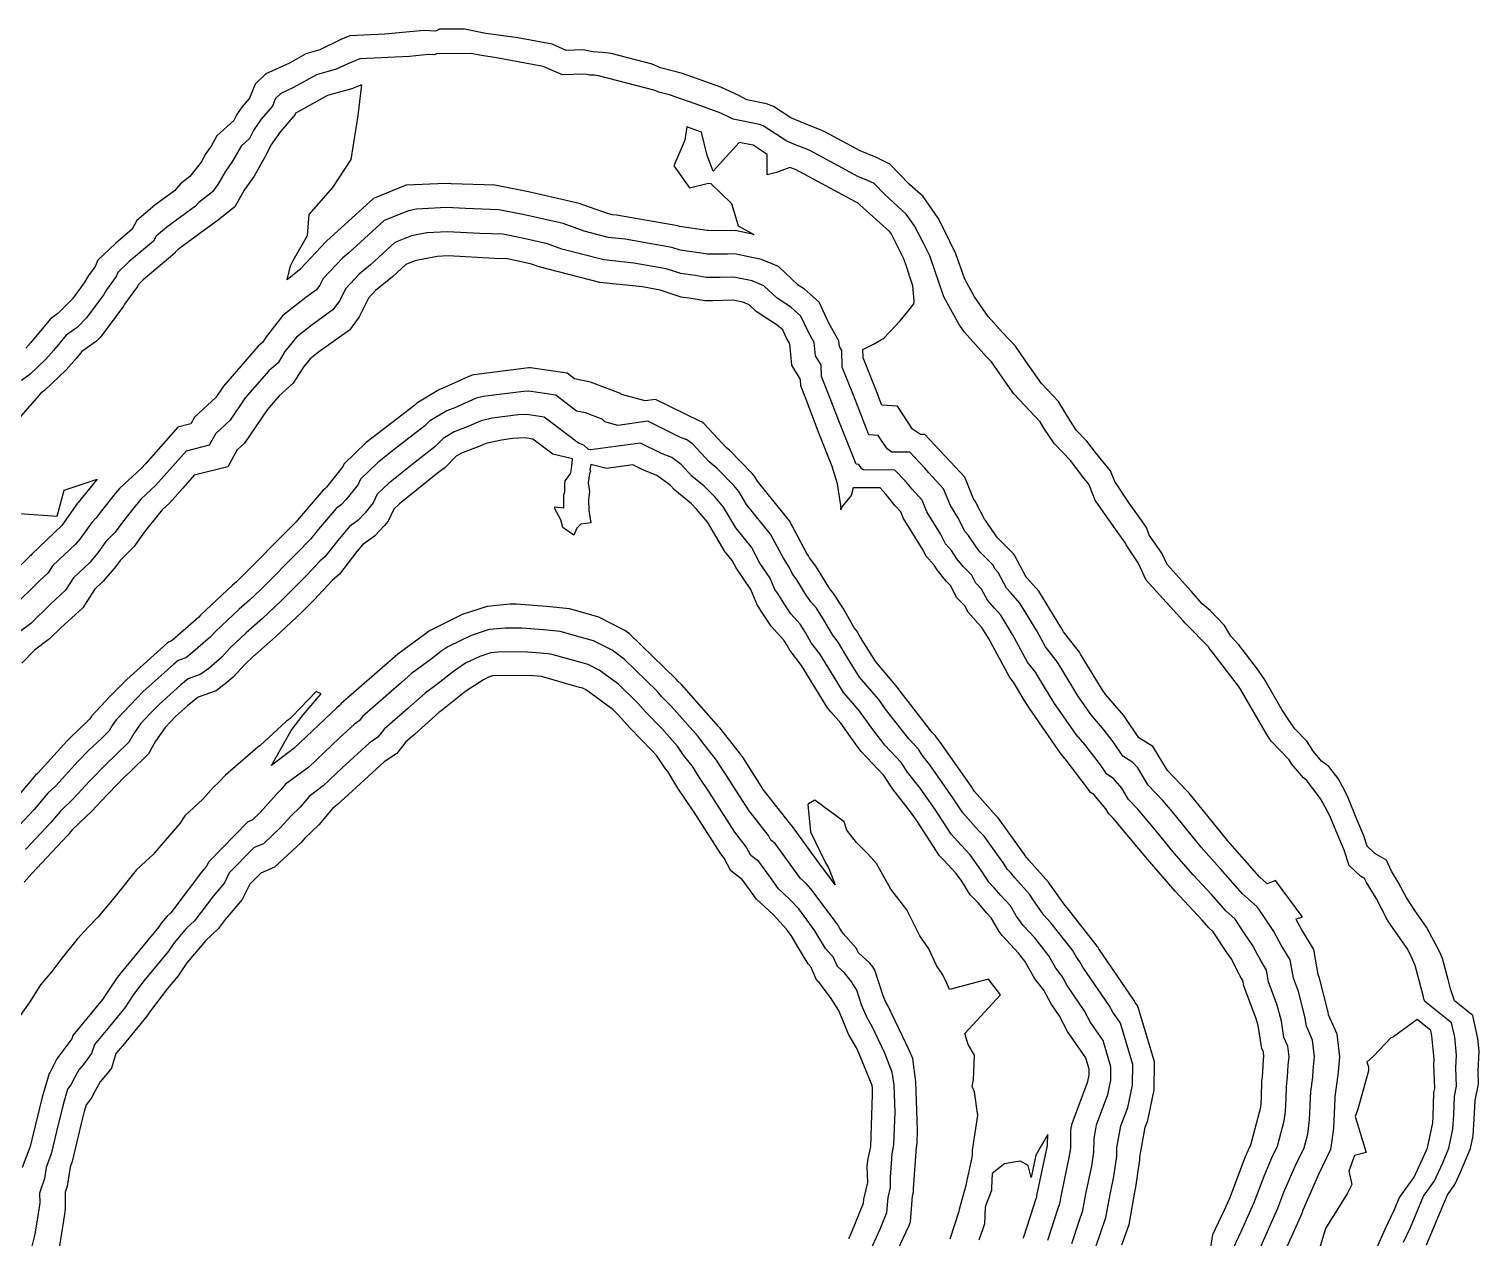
# Model space of a CAD drawing. Header units: inches. Extents: x 808357 to 808943, y 9157055 to 9157847.
# Drawn here: x 808768.1 to 808942.5, y 9157701.6 to 9157847 of the extents above; entities that cross this region are included whole.
import ezdxf

# ---------------------------------------------------------------- set-up
doc = ezdxf.new("R2010")
doc.units = ezdxf.units.IN
doc.header["$MEASUREMENT"] = 0

msp = doc.modelspace()

# ---------------------------------------------------------------- linework, layer by layer
for points, elevation in [([(808889.91, 9157804.31), (808887.98, 9157807.07), (808886.76, 9157808.83), (808885.21, 9157810.46), (808883.47, 9157812.39), (808881.85, 9157814.74), (808880.66, 9157816.87), (808879.6, 9157819.94), (808878.09, 9157822.96), (808877.45, 9157824.22), (808875.65, 9157826.82), (808874.02, 9157828.28), (808871.65, 9157830.71), (808870.04, 9157831.51), (808868.08, 9157832.31), (808863.85, 9157834.58), (808863, 9157834.97), (808862.07, 9157835.33), (808859.76, 9157836.27), (808857.65, 9157837.65), (808856.82, 9157837.98), (808854.45, 9157838.44), (808853.47, 9157838.98), (808851.34, 9157839.96), (808849.54, 9157840.62), (808846.7, 9157841.61), (808844.05, 9157842.3), (808843.08, 9157842.73), (808838.14, 9157844.02), (808837.1, 9157844.15), (808835.93, 9157844.2), (808834.72, 9157844.45), (808832.72, 9157844.39), (808831.02, 9157845.13), (808826.9, 9157845.89), (808823.05, 9157846.44), (808820.49, 9157846.96), (808817.49, 9157846.94), (808817.01, 9157846.72), (808815.6, 9157846.77), (808810.91, 9157846.33), (808806.71, 9157846.12), (808805.6, 9157845.68), (808803.08, 9157844.44), (808801.41, 9157843.97), (808799.44, 9157842.87), (808796.58, 9157841.56), (808795.32, 9157840.34), (808794.64, 9157838.64), (808793.72, 9157837.56), (808793.1, 9157836.68), (808792.75, 9157835.96), (808790.72, 9157834.12), (808790.02, 9157832.89), (808789.39, 9157831.98), (808788.8, 9157830.93), (808787.47, 9157829.21), (808786.34, 9157828.33), (808785.61, 9157827.5), (808783.25, 9157825.77), (808781.06, 9157823.93), (808780.53, 9157822.89), (808778.51, 9157821.18), (808776.37, 9157819.16), (808776.06, 9157818.38), (808775.28, 9157817.3), (808774.75, 9157816.42), (808773.33, 9157814.52), (808771.56, 9157812.74), (808770.68, 9157812.1), (808768.32, 9157809.26), (808767.72, 9157808.58)], 2898), ([(808886.55, 9157803.09), (808885.89, 9157804.04), (808883.89, 9157806.92), (808883.29, 9157807.55), (808880.63, 9157810.51), (808880.04, 9157811.36), (808878.13, 9157814.77), (808876.45, 9157819.67), (808875.65, 9157821.27), (808874.62, 9157823.28), (808873.63, 9157824.71), (808871.04, 9157827.04), (808869.75, 9157828.37), (808868.87, 9157828.8), (808867.8, 9157829.24), (808862.09, 9157832.32), (808861.65, 9157832.51), (808860.38, 9157833.01), (808859.27, 9157833.46), (808856.43, 9157835.32), (808855.99, 9157835.49), (808852.81, 9157836.1), (808852.34, 9157836.36), (808851.33, 9157836.83), (808848.92, 9157837.71), (808845.14, 9157839.03), (808843.87, 9157839.36), (808843.41, 9157839.56), (808836.63, 9157841.33), (808836.13, 9157841.4), (808835.55, 9157841.42), (808834.97, 9157841.54), (808832.26, 9157841.46), (808829.94, 9157842.46), (808824.35, 9157843.5), (808822.52, 9157843.76), (808821.3, 9157844), (808817.11, 9157843.97), (808816.87, 9157843.87), (808816.18, 9157843.89), (808813.86, 9157843.67), (808807.92, 9157843.37), (808806.36, 9157842.75), (808805.07, 9157842.12), (808802.71, 9157841.46), (808799.91, 9157839.91), (808798.4, 9157839.21), (808797.73, 9157838.57), (808797.38, 9157837.67), (808796.05, 9157836.1), (808795.16, 9157834.85), (808794.65, 9157833.81), (808793.61, 9157832.87), (808792.6, 9157831.08), (808791.69, 9157829.78), (808790.84, 9157828.26), (808790.17, 9157827.39), (808788.52, 9157826.1), (808788.12, 9157825.65), (808784.67, 9157823.12), (808783.4, 9157822.06), (808783.1, 9157821.45), (808780.17, 9157818.98), (808778.8, 9157817.69), (808778.6, 9157817.19), (808777.45, 9157815.59), (808777.1, 9157815.02), (808775.01, 9157812.21), (808773.89, 9157811.08), (808772.57, 9157810.13), (808771.05, 9157808.3), (808770.15, 9157807.27), (808768.21, 9157805.4), (808767.21, 9157804.69)], 2900), ([(808874.55, 9157813.92), (808874.58, 9157814.26), (808874.43, 9157816.07), (808873.52, 9157818.74), (808873.3, 9157819.4), (808873.21, 9157819.57), (808871.8, 9157822.35), (808871.61, 9157822.61), (808868.06, 9157825.8), (808867.85, 9157826.02), (808867.7, 9157826.09), (808867.53, 9157826.17), (808860.32, 9157830.05), (808860.3, 9157830.06), (808859.62, 9157830.32), (808858.02, 9157829.69), (808856.9, 9157829.44), (808856.9, 9157831.87), (808855.2, 9157832.99), (808855.17, 9157833), (808853.51, 9157833.32), (808850.39, 9157829.87), (808849.69, 9157831.73), (808848.98, 9157834.55), (808848.31, 9157834.8), (808847.22, 9157835.18), (808846.98, 9157833.58), (808845.68, 9157830.52), (808847.54, 9157827.84), (808849.83, 9157828.43), (808850.14, 9157828.38), (808852.59, 9157825.97), (808853.25, 9157823.84), (808853.42, 9157823.29), (808855.3, 9157822.25), (808853.04, 9157822.71), (808853.01, 9157822.7), (808849.81, 9157822.71), (808849.67, 9157822.73), (808846.35, 9157823.21), (808846.17, 9157823.27), (808838.77, 9157824.56), (808838.27, 9157824.61), (808837.57, 9157824.8), (808834.29, 9157825.99), (808828.18, 9157827.38), (808824.13, 9157828.17), (808818.87, 9157828.36), (808818.24, 9157828.39), (808813.49, 9157828.16), (808813.37, 9157828.13), (808809.54, 9157826.58), (808803.94, 9157821.48), (808803.86, 9157821.42), (808800.75, 9157818.11), (808800.73, 9157818.07), (808800.71, 9157818.03), (808800.63, 9157817.98), (808799.16, 9157816.81), (808799.55, 9157818.47), (808799.87, 9157819.13), (808801.61, 9157822.14), (808801.8, 9157824.67), (808804.64, 9157827.9), (808806.87, 9157831.28), (808807.69, 9157836.57), (808808.13, 9157840.23), (808807.12, 9157839.83), (808807.06, 9157839.8), (808804, 9157838.95), (808800.39, 9157836.94), (808800.22, 9157836.86), (808800.15, 9157836.79), (808800.11, 9157836.69), (808798.38, 9157834.65), (808797.21, 9157833.01), (808796.55, 9157831.65), (808796.51, 9157831.61), (808795.18, 9157829.28), (808793.99, 9157827.57), (808792.88, 9157825.59), (808792.87, 9157825.57), (808790.7, 9157823.87), (808790.63, 9157823.8), (808786.1, 9157820.48), (808785.75, 9157820.18), (808785.66, 9157820.02), (808781.83, 9157816.78), (808781.22, 9157816.21), (808781.14, 9157815.99), (808779.61, 9157813.87), (808779.46, 9157813.62), (808776.7, 9157809.91), (808776.22, 9157809.43), (808774.46, 9157808.16), (808773.78, 9157807.34), (808772.57, 9157805.96), (808769.99, 9157803.47), (808769.54, 9157803.15), (808769.29, 9157802.87), (808764.6, 9157797.56)], 2902), ([(808917.86, 9157738.42), (808916.38, 9157740.57), (808915.84, 9157741.39), (808914.08, 9157742.96), (808911.44, 9157745.97), (808910.29, 9157747.21), (808909.09, 9157748.58), (808905.64, 9157752.81), (808904.46, 9157754.21), (808902.72, 9157756.04), (808901.47, 9157758.1), (808900.9, 9157758.76), (808899.67, 9157759.52), (808898.51, 9157761.24), (808897.43, 9157762.65), (808895.86, 9157764.49), (808894.28, 9157766.76), (808892.37, 9157769.89), (808891.8, 9157770.8), (808890.38, 9157772.64), (808889.32, 9157774.59), (808887.3, 9157777.9), (808886.19, 9157779.14), (808885.7, 9157779.7), (808884.69, 9157781.61), (808884.31, 9157781.99), (808884.05, 9157782.52), (808882.53, 9157784.03), (808882.1, 9157784.58), (808881.11, 9157786.03), (808880.72, 9157786.49), (808879.82, 9157788.2), (808878.93, 9157789.66), (808878.11, 9157791.67), (808876.34, 9157793.57), (808875.88, 9157794.13), (808874.07, 9157796.05), (808871.91, 9157796.08), (808871.33, 9157796.45), (808870.25, 9157798.09), (808869.14, 9157798.17), (808867.95, 9157801.18), (808867.29, 9157802.91), (808865.93, 9157806.29), (808865.86, 9157808.31), (808865.58, 9157808.77), (808865.52, 9157809.44), (808864.35, 9157811.51), (808863.16, 9157814.09), (808861.38, 9157815.68), (808860.61, 9157816.17), (808858.26, 9157818.39), (808856.21, 9157819.26), (808852.97, 9157819.91), (808852.13, 9157819.89), (808849.69, 9157819.89), (808848.95, 9157820.02), (808846.43, 9157820.38), (808845.45, 9157820.7), (808839.81, 9157821.69), (808837.77, 9157821.9), (808834.87, 9157822.64), (808832.37, 9157823.56), (808827.72, 9157824.62), (808824.63, 9157825.22), (808820.61, 9157825.36), (808818.33, 9157825.49), (808814.73, 9157825.31), (808813.75, 9157825.11), (808810.83, 9157823.93), (808806.56, 9157820.04), (808805.84, 9157819.45), (808803.48, 9157816.94), (808803.09, 9157816.16), (808802.68, 9157815.6), (808801.39, 9157814.69), (808798.65, 9157812.51), (808796.62, 9157809.94), (808796.22, 9157809.3), (808795.67, 9157808.83), (808791.49, 9157804.01), (808790.58, 9157802.66), (808788.02, 9157800.27), (808787.58, 9157799.49), (808786.02, 9157799.09), (808782.15, 9157794.7), (808781.62, 9157794.1), (808778.99, 9157791.71), (808778.49, 9157791.08), (808776.67, 9157788.83), (808776.22, 9157788.2), (808775.65, 9157787.63), (808774.23, 9157785.61), (808773.71, 9157785), (808770.95, 9157782.38), (808770.43, 9157781.56), (808769.43, 9157780.65), (808766.07, 9157777.33)], 2904), ([(808915.28, 9157736.79), (808914.33, 9157738.18), (808913.2, 9157739.9), (808912.05, 9157740.92), (808910.33, 9157742.88), (808908.14, 9157745.24), (808905.86, 9157747.84), (808903.62, 9157750.59), (808901.49, 9157753.12), (808900.36, 9157754.31), (808899.55, 9157755.64), (808898.54, 9157756.83), (808897.74, 9157757.33), (808896.98, 9157758.45), (808895.09, 9157760.92), (808894.06, 9157762.12), (808891.38, 9157765.97), (808890.14, 9157768.01), (808889.16, 9157769.6), (808888.23, 9157770.8), (808886.41, 9157774.15), (808885, 9157776.45), (808884.23, 9157777.31), (808883.39, 9157778.27), (808882.69, 9157779.6), (808882, 9157780.3), (808881.52, 9157781.26), (808880.47, 9157782.3), (808879.73, 9157783.25), (808879.05, 9157784.25), (808878.36, 9157785.06), (808877.74, 9157786.24), (808876.12, 9157788.88), (808875.55, 9157790.28), (808874.32, 9157791.6), (808873.53, 9157792.57), (808872.27, 9157793.91), (808868.47, 9157793.94), (808868.28, 9157794.06), (808867.94, 9157794.59), (808867.59, 9157794.61), (808865.52, 9157799.83), (808864.37, 9157802.83), (808863.43, 9157805.16), (808863.38, 9157806.56), (808862.72, 9157807.66), (808862.57, 9157809.27), (808861.77, 9157810.68), (808860.96, 9157812.43), (808859.75, 9157813.52), (808858.09, 9157814.58), (808856.49, 9157816.09), (808855.1, 9157816.67), (808852.9, 9157817.12), (808851.25, 9157817.07), (808849.58, 9157817.08), (808848.23, 9157817.3), (808846.5, 9157817.55), (808844.73, 9157818.13), (808840.85, 9157818.81), (808837.27, 9157819.18), (808832.18, 9157820.49), (808830.46, 9157821.12), (808827.25, 9157821.85), (808825.12, 9157822.27), (808822.35, 9157822.37), (808818.43, 9157822.58), (808815.97, 9157822.46), (808814.13, 9157822.1), (808812.13, 9157821.28), (808809.19, 9157818.61), (808807.82, 9157817.48), (808806.21, 9157815.76), (808805.45, 9157814.25), (808804.66, 9157813.17), (808802.16, 9157811.4), (808800.28, 9157809.9), (808798.9, 9157808.16), (808798.06, 9157806.82), (808796.94, 9157805.84), (808794.11, 9157802.59), (808792.3, 9157799.9), (808790.58, 9157798.31), (808789.8, 9157796.9), (808787, 9157796.19), (808784.38, 9157793.21), (808783.32, 9157792.04), (808781.56, 9157790.42), (808780.56, 9157789.17), (808779.34, 9157787.66), (808778.47, 9157786.44), (808777.36, 9157785.34), (808776.39, 9157783.96), (808775.37, 9157782.77), (808773.46, 9157780.96), (808772.5, 9157779.46), (808770.68, 9157777.79), (808768.33, 9157775.46), (808767.05, 9157774.52)], 2906), ([(808912.71, 9157735.17), (808912.28, 9157735.78), (808910.55, 9157738.4), (808910.02, 9157738.88), (808909.22, 9157739.79), (808905.99, 9157743.27), (808902.64, 9157747.11), (808901.61, 9157748.36), (808898.52, 9157752.04), (808898.01, 9157752.58), (808897.64, 9157753.18), (808896.17, 9157754.9), (808895.8, 9157755.13), (808895.44, 9157755.65), (808892.75, 9157759.19), (808892.26, 9157759.75), (808888.48, 9157765.19), (808887.9, 9157766.14), (808886.51, 9157768.39), (808886.07, 9157768.96), (808883.5, 9157773.7), (808882.7, 9157775), (808882.27, 9157775.48), (808881.08, 9157776.84), (808880.69, 9157777.59), (808879.69, 9157778.6), (808878.99, 9157779.99), (808878.41, 9157780.57), (808877.36, 9157781.93), (808876.99, 9157782.47), (808876, 9157783.62), (808875.66, 9157784.28), (808873.31, 9157788.11), (808872.99, 9157788.89), (808872.3, 9157789.63), (808871.18, 9157791.01), (808870.48, 9157791.76), (808867.26, 9157791.79), (808867.01, 9157790.85), (808865.91, 9157789.55), (808865.85, 9157789.39), (808865.75, 9157789.14), (808865.74, 9157789.55), (808865.75, 9157789.66), (808865.34, 9157792.25), (808864.73, 9157794.34), (808863.08, 9157798.48), (808861.45, 9157802.74), (808860.93, 9157804.03), (808860.9, 9157804.8), (808859.86, 9157806.55), (808859.62, 9157809.1), (808859.19, 9157809.85), (808858.77, 9157810.78), (808858.12, 9157811.36), (808855.56, 9157812.99), (808854.72, 9157813.78), (808853.98, 9157814.09), (808852.82, 9157814.33), (808850.36, 9157814.26), (808849.46, 9157814.26), (808847.51, 9157814.58), (808846.57, 9157814.72), (808844.01, 9157815.57), (808841.89, 9157815.94), (808836.76, 9157816.46), (808829.49, 9157818.34), (808828.54, 9157818.69), (808826.78, 9157819.09), (808825.61, 9157819.32), (808824.09, 9157819.37), (808818.52, 9157819.67), (808817.21, 9157819.61), (808814.52, 9157819.08), (808813.42, 9157818.63), (808811.82, 9157817.17), (808809.8, 9157815.51), (808808.94, 9157814.59), (808807.81, 9157812.34), (808806.64, 9157810.74), (808802.92, 9157808.1), (808801.91, 9157807.3), (808801.18, 9157806.37), (808799.9, 9157804.35), (808798.2, 9157802.86), (808796.74, 9157801.18), (808794.02, 9157797.14), (808793.15, 9157796.34), (808792.02, 9157794.31), (808787.99, 9157793.29), (808786.61, 9157791.72), (808785.03, 9157789.97), (808784.12, 9157789.14), (808782.62, 9157787.25), (808782.01, 9157786.49), (808780.72, 9157784.68), (808779.07, 9157783.05), (808778.55, 9157782.32), (808777.03, 9157780.54), (808775.97, 9157779.54), (808774.58, 9157777.35), (808771.93, 9157774.93), (808770.59, 9157773.6), (808768.76, 9157772.24), (808767.26, 9157770.71)], 2908), ([(808918.03, 9157697.4), (808921.23, 9157704.56), (808921.37, 9157704.93), (808923.24, 9157709.22), (808924.7, 9157712.24), (808924.74, 9157712.39), (808925.06, 9157714.75), (808925.22, 9157718.29), (808925.23, 9157718.52), (808925.54, 9157720.92), (808925.56, 9157721.14), (808925.78, 9157723.33), (808925.47, 9157726.09), (808924.43, 9157728.39), (808924.38, 9157728.72), (808923.33, 9157732.82), (808923.17, 9157733.25), (808922.66, 9157736.26), (808921.19, 9157738.64), (808920.58, 9157739.78), (808920.54, 9157739.96), (808921.23, 9157740.14), (808921.23, 9157740.21), (808918.06, 9157744.56), (808917.04, 9157744.17), (808916.11, 9157745), (808912.55, 9157749.06), (808912.44, 9157749.18), (808912.32, 9157749.31), (808907.65, 9157755.04), (808907.43, 9157755.3), (808905.07, 9157757.77), (808903.38, 9157760.57), (808903.27, 9157760.69), (808901.61, 9157761.72), (808900.04, 9157764.04), (808899.78, 9157764.39), (808897.65, 9157766.87), (808897.18, 9157767.54), (808894.6, 9157771.76), (808894.45, 9157772.01), (808892.54, 9157774.48), (808892.23, 9157775.04), (808889.59, 9157779.35), (808888.15, 9157780.97), (808888.01, 9157781.13), (808886.7, 9157783.62), (808886.63, 9157783.69), (808886.58, 9157783.79), (808884.59, 9157785.76), (808884.47, 9157785.91), (808883.18, 9157787.81), (808883.08, 9157787.92), (808881.9, 9157790.16), (808881.73, 9157790.44), (808880.66, 9157793.05), (808878.36, 9157795.54), (808878.24, 9157795.68), (808875.87, 9157798.2), (808875.35, 9157798.21), (808874.37, 9157798.83), (808872.56, 9157801.59), (808870.7, 9157801.73), (808870.38, 9157802.53), (808870.2, 9157802.99), (808868.43, 9157807.42), (808868.4, 9157808.41), (808869.3, 9157808.84), (808869.69, 9157809.06), (808870.93, 9157809.76), (808872.89, 9157811.86), (808874.14, 9157813.39), (808874.55, 9157813.92)], 2902), ([(808896.6, 9157736.62), (808896.49, 9157736.81), (808892.98, 9157741.28), (808892.7, 9157741.59), (808890.9, 9157744.1), (808890.75, 9157744.35), (808888.38, 9157747.01), (808888.2, 9157747.21), (808888.05, 9157747.38), (808887.86, 9157747.67), (808884.68, 9157752.1), (808884.42, 9157752.37), (808881.84, 9157755.24), (808881.42, 9157755.89), (808877.62, 9157761.3), (808877.31, 9157761.7), (808877.16, 9157761.94), (808876.76, 9157762.36), (808872.9, 9157767.34), (808872.58, 9157767.78), (808872.38, 9157768.02), (808869.95, 9157770.85), (808868.14, 9157773.78), (808867.63, 9157774.62), (808867.37, 9157774.95), (808866.03, 9157777.3), (808864.8, 9157779.21), (808864.52, 9157779.51), (808864.31, 9157779.84), (808862.76, 9157782.34), (808861.98, 9157783.38), (808861.88, 9157783.61), (808861.68, 9157783.9), (808859.59, 9157787.81), (808855.73, 9157792.57), (808855.36, 9157793.2), (808855.11, 9157793.5), (808852.36, 9157796.29), (808851.99, 9157796.59), (808849.33, 9157799.47), (808849.07, 9157799.66), (808848.78, 9157799.78), (808843.45, 9157802.41), (808842.22, 9157802.24), (808839.36, 9157803.01), (808839.25, 9157803.13), (808835.64, 9157804.48), (808833.74, 9157804.88), (808832.84, 9157805.56), (808828.45, 9157806.23), (808828.25, 9157806.22), (808821.62, 9157805.36), (808821.3, 9157805.29), (808817.82, 9157803.72), (808817.47, 9157803.59), (808814.76, 9157801.97), (808814.53, 9157801.74), (808809.51, 9157797.88), (808808.68, 9157797.22), (808805.99, 9157794.62), (808805.89, 9157794.4), (808803.9, 9157791.87), (808803.71, 9157791.67), (808803.49, 9157791.51), (808800.59, 9157788.14), (808800.25, 9157787.7), (808800.11, 9157787.57), (808799.76, 9157787.19), (808793.57, 9157780.98), (808793.05, 9157780.48), (808792.59, 9157780.08), (808788.75, 9157776.46), (808788.53, 9157776.22), (808785.35, 9157773.47), (808785.17, 9157773.33), (808784.88, 9157773.23), (808784.71, 9157773.09), (808779.86, 9157768.73), (808777.87, 9157766.72), (808775.63, 9157764.32), (808775.5, 9157764.13), (808775.4, 9157763.96), (808775.15, 9157763.71), (808773.09, 9157761.74), (808772.7, 9157761.35), (808769.13, 9157757.43), (808768.91, 9157757.21), (808766.74, 9157754.65)], 2910), ([(808894.1, 9157735.32), (808893.62, 9157736.16), (808891.03, 9157739.46), (808890.19, 9157740.38), (808888.88, 9157742.21), (808888.45, 9157742.92), (808886.7, 9157744.88), (808886.23, 9157745.43), (808885.81, 9157745.87), (808885.32, 9157746.64), (808882.99, 9157749.88), (808882.32, 9157750.58), (808880.44, 9157752.68), (808879.25, 9157754.49), (808876.46, 9157758.47), (808875.55, 9157759.64), (808875.09, 9157760.35), (808873.92, 9157761.6), (808871.14, 9157765.18), (808870.31, 9157766.34), (808869.77, 9157766.97), (808868.01, 9157769.01), (808866.7, 9157771.13), (808865.43, 9157773.22), (808864.79, 9157774.05), (808863.77, 9157775.84), (808862.83, 9157777.29), (808862.14, 9157778.06), (808861.6, 9157778.88), (808860.47, 9157780.7), (808859.9, 9157781.46), (808859.56, 9157782.25), (808858.85, 9157783.32), (808857.29, 9157786.22), (808854.43, 9157789.76), (808853.49, 9157791.33), (808852.87, 9157792.07), (808850.84, 9157794.14), (808849.92, 9157794.89), (808847.95, 9157797.02), (808847.25, 9157797.54), (808846.47, 9157797.85), (808842.55, 9157799.79), (808838.93, 9157799.29), (808837.38, 9157799.71), (808837.05, 9157800.03), (808835.04, 9157800.78), (808833.97, 9157801.01), (808831.47, 9157802.92), (808828.23, 9157803.41), (808827.59, 9157803.38), (808822.73, 9157802.75), (808821.89, 9157802.57), (808819.33, 9157801.41), (808818.36, 9157801.04), (808816.34, 9157799.84), (808815.74, 9157799.23), (808812.02, 9157796.38), (808810.01, 9157794.77), (808807.99, 9157792.82), (808807.69, 9157792.2), (808806.22, 9157790.32), (808805.69, 9157789.77), (808805.07, 9157789.31), (808802.92, 9157786.8), (808801.98, 9157785.6), (808801.6, 9157785.26), (808800.64, 9157784.23), (808796.02, 9157779.58), (808794.62, 9157778.28), (808793.4, 9157777.2), (808790.54, 9157774.5), (808789.91, 9157773.82), (808787.53, 9157771.76), (808786.98, 9157771.35), (808786.07, 9157771.03), (808785.54, 9157770.58), (808781.82, 9157767.24), (808780.3, 9157765.7), (808778.59, 9157763.86), (808778.11, 9157763.19), (808777.76, 9157762.57), (808776.85, 9157761.69), (808775.26, 9157760.17), (808774.04, 9157758.92), (808771.32, 9157755.94), (808770.39, 9157755.04), (808768.73, 9157753.09), (808766.94, 9157751.17)], 2912), ([(808933.43, 9157701.07), (808934.26, 9157702.81), (808935.84, 9157706.58), (808937.17, 9157708.44), (808938.16, 9157710.58), (808938.9, 9157712.36), (808939.38, 9157714.63), (808939.49, 9157716.36), (808939.56, 9157718.57), (808939.82, 9157719.81), (808939.75, 9157722.01), (808939.82, 9157723.56), (808939.61, 9157725.72), (808939.23, 9157727.42), (808936.01, 9157730.02), (808935.9, 9157730.33), (808935.85, 9157730.57), (808934.86, 9157734.34), (808934.3, 9157735.54), (808933.86, 9157736.36), (808931.83, 9157739.29), (808931.52, 9157739.77), (808930.14, 9157742.42), (808928.97, 9157744.31), (808928.75, 9157744.78), (808928.25, 9157745.07), (808926.91, 9157746.35), (808926.3, 9157748.19), (808925.14, 9157750.97), (808924.59, 9157752.33), (808923.65, 9157754.04), (808923.43, 9157754.47), (808921.77, 9157756.64), (808921.42, 9157756.89), (808919.97, 9157758.6), (808919.68, 9157759.05), (808917.56, 9157761.26), (808917.27, 9157761.67), (808917, 9157762.1), (808913.83, 9157767.57), (808913.59, 9157767.91), (808910.42, 9157772.07), (808910.17, 9157772.33), (808909.99, 9157772.65), (808907.3, 9157775.4), (808907.15, 9157775.53), (808906.94, 9157775.77), (808902.48, 9157780.66), (808901.54, 9157782.77), (808901.38, 9157783), (808900.09, 9157784.91), (808900.01, 9157785.13), (808898.79, 9157786.81), (808896.8, 9157789.64), (808896.36, 9157790.29), (808895.58, 9157792.23), (808894.98, 9157792.96), (808893.4, 9157795.05), (808891.47, 9157797.08), (808890.19, 9157798.97), (808889.72, 9157799.73), (808886.55, 9157803.09)], 2900), ([(808936.2, 9157700.73), (808938.72, 9157706.74), (808939.63, 9157708.01), (808940.31, 9157709.48), (808941.48, 9157712.31), (808941.8, 9157713.84), (808941.99, 9157716.59), (808942.04, 9157718.1), (808942.45, 9157720.08), (808942.41, 9157721.58), (808942.52, 9157724.07), (808942.37, 9157725.57), (808941.76, 9157728.32), (808939.57, 9157730.08), (808939.08, 9157731.54), (808938.81, 9157732.63), (808938.14, 9157735.19), (808937.75, 9157736.01), (808936.2, 9157738.95), (808934.82, 9157740.95), (808933.76, 9157742.55), (808932.81, 9157744.36), (808932.01, 9157745.66), (808931.39, 9157746.99), (808929.98, 9157747.81), (808929.07, 9157748.68), (808928.67, 9157749.92), (808927.88, 9157751.8), (808926.71, 9157754.7), (808926.08, 9157755.84), (808925.58, 9157756.82), (808924.47, 9157758.27), (808923.58, 9157758.91), (808922.6, 9157760.06), (808921.8, 9157761.32), (808920.37, 9157762.8), (808919.58, 9157763.95), (808918.82, 9157765.13), (808916.69, 9157768.8), (808915.77, 9157770.12), (808913.64, 9157772.91), (808912.67, 9157773.96), (808911.91, 9157775.23), (808910.17, 9157777.01), (808909.23, 9157777.83), (808907.91, 9157779.37), (808905, 9157782.56), (808904.38, 9157783.94), (808903.71, 9157784.83), (808902.86, 9157786.09), (808902.54, 9157787.01), (808901.75, 9157788.11), (808900.45, 9157789.94), (808898.72, 9157792.54), (808898.21, 9157793.81), (808896.38, 9157796.04), (808895.36, 9157797.38), (808894.11, 9157798.69), (808893.29, 9157799.91), (808891.92, 9157802.18), (808889.91, 9157804.31)], 2898), ([(808891.61, 9157734.02), (808890.76, 9157735.5), (808889.08, 9157737.64), (808887.68, 9157739.16), (808886.85, 9157740.32), (808886.15, 9157741.49), (808885.01, 9157742.76), (808884.26, 9157743.65), (808883.57, 9157744.36), (808882.77, 9157745.61), (808881.3, 9157747.66), (808880.23, 9157748.79), (808879.04, 9157750.11), (808877.09, 9157753.09), (808875.3, 9157755.64), (808873.78, 9157757.58), (808873.01, 9157758.76), (808871.07, 9157760.84), (808869.37, 9157763.02), (808868.03, 9157764.9), (808867.16, 9157765.91), (808866.08, 9157767.17), (808865.27, 9157768.48), (808863.23, 9157771.83), (808862.21, 9157773.15), (808861.51, 9157774.38), (808860.87, 9157775.37), (808859.76, 9157776.61), (808858.9, 9157777.91), (808858.19, 9157779.06), (808857.83, 9157779.54), (808857.24, 9157780.9), (808856.02, 9157782.73), (808855, 9157784.63), (808853.12, 9157786.95), (808851.63, 9157789.47), (808850.64, 9157790.65), (808849.32, 9157791.99), (808847.85, 9157793.19), (808846.56, 9157794.58), (808845.43, 9157795.41), (808844.17, 9157795.92), (808841.65, 9157797.17), (808835.64, 9157796.34), (808835.4, 9157796.4), (808834.86, 9157796.93), (808834.43, 9157797.09), (808834.21, 9157797.14), (808830.09, 9157800.28), (808828, 9157800.6), (808826.94, 9157800.54), (808823.83, 9157800.14), (808822.48, 9157799.85), (808820.83, 9157799.1), (808819.25, 9157798.5), (808817.92, 9157797.7), (808816.94, 9157796.73), (808814.54, 9157794.88), (808811.34, 9157792.32), (808809.99, 9157791.02), (808809.49, 9157789.99), (808808.54, 9157788.77), (808807.68, 9157787.87), (808806.65, 9157787.11), (808805.24, 9157785.46), (808803.71, 9157783.5), (808803.08, 9157782.95), (808801.53, 9157781.27), (808798.46, 9157778.18), (808796.2, 9157776.07), (808794.22, 9157774.33), (808792.32, 9157772.54), (808791.29, 9157771.41), (808789.72, 9157770.05), (808788.79, 9157769.36), (808787.25, 9157768.82), (808786.37, 9157768.07), (808783.79, 9157765.75), (808782.73, 9157764.68), (808781.54, 9157763.41), (808780.72, 9157762.25), (808780.12, 9157761.18), (808778.56, 9157759.67), (808777.44, 9157758.6), (808775.39, 9157756.5), (808773.51, 9157754.44), (808771.87, 9157752.86), (808770.73, 9157751.52), (808767.7, 9157748.29)], 2914), ([(808889.11, 9157732.73), (808887.89, 9157734.85), (808887.13, 9157735.82), (808885.17, 9157737.95), (808884.82, 9157738.43), (808883.85, 9157740.05), (808883.33, 9157740.64), (808882.28, 9157741.86), (808881.33, 9157742.85), (808880.23, 9157744.58), (808879.61, 9157745.44), (808878.13, 9157747), (808877.64, 9157747.54), (808874.93, 9157751.68), (808874.14, 9157752.81), (808872.01, 9157755.52), (808870.94, 9157757.17), (808868.22, 9157760.08), (808867.61, 9157760.86), (808865.75, 9157763.46), (808864.56, 9157764.85), (808864.14, 9157765.33), (808863.84, 9157765.83), (808861.03, 9157770.43), (808859.63, 9157772.24), (808859.25, 9157772.91), (808858.9, 9157773.46), (808857.37, 9157775.15), (808856.19, 9157776.95), (808855.9, 9157777.42), (808855.75, 9157777.62), (808854.93, 9157779.55), (808853.18, 9157782.14), (808852.7, 9157783.04), (808851.81, 9157784.14), (808849.76, 9157787.6), (808848.4, 9157789.23), (808847.79, 9157789.85), (808845.78, 9157791.48), (808845.18, 9157792.13), (808843.61, 9157793.28), (808841.87, 9157793.99), (808840.75, 9157794.54), (808837.57, 9157794.1), (808835.67, 9157794.58), (808835.57, 9157794), (808835.64, 9157793.73), (808835.51, 9157793.52), (808835.35, 9157792.39), (808835.52, 9157791.35), (808835.39, 9157790.39), (808835.45, 9157789.04), (808835.7, 9157787.59), (808834.47, 9157787.42), (808834.02, 9157786.93), (808833.64, 9157786.08), (808832.59, 9157786.82), (808832.32, 9157787.02), (808832.06, 9157787.92), (808831.35, 9157789.27), (808831.36, 9157789.48), (808832.44, 9157789.39), (808832.44, 9157790.71), (808832.45, 9157790.95), (808832.55, 9157791.28), (808832.58, 9157792.23), (808832.61, 9157792.63), (808833.24, 9157793.46), (808833.33, 9157793.78), (808833.41, 9157794.42), (808833.48, 9157795.28), (808831.1, 9157795.81), (808828.72, 9157797.64), (808827.78, 9157797.78), (808826.28, 9157797.7), (808824.93, 9157797.53), (808823.07, 9157797.13), (808822.34, 9157796.79), (808820.13, 9157795.95), (808819.5, 9157795.57), (808818.15, 9157794.22), (808817.06, 9157793.39), (808812.67, 9157789.87), (808811.99, 9157789.21), (808811.3, 9157787.79), (808810.86, 9157787.23), (808809.66, 9157785.96), (808808.24, 9157784.91), (808807.56, 9157784.12), (808805.44, 9157781.4), (808804.57, 9157780.63), (808802.41, 9157778.3), (808800.9, 9157776.79), (808797.77, 9157773.86), (808795.03, 9157771.45), (808794.1, 9157770.57), (808792.67, 9157769.01), (808791.9, 9157768.35), (808790.61, 9157767.37), (808788.44, 9157766.62), (808787.19, 9157765.56), (808785.75, 9157764.26), (808785.16, 9157763.67), (808784.5, 9157762.95), (808783.33, 9157761.3), (808782.48, 9157759.79), (808780.26, 9157757.64), (808779.61, 9157757.03), (808776.73, 9157754.07), (808775.7, 9157752.95), (808773.35, 9157750.69), (808772.73, 9157749.96), (808768.47, 9157745.4), (808767.53, 9157744.34)], 2916), ([(808766.95, 9157788.68), (808771.48, 9157788.37), (808772.32, 9157791.49), (808776.29, 9157792.83), (808774.01, 9157790), (808773.98, 9157789.96), (808773.94, 9157789.92), (808772.07, 9157787.25), (808772.06, 9157787.24), (808768.43, 9157783.81), (808768.35, 9157783.67), (808768.18, 9157783.52), (808763.81, 9157779.19)], 2902), ([(808876.34, 9157736.34), (808875.27, 9157737.9), (808873.7, 9157741.03), (808871.76, 9157743.51), (808870.04, 9157746.59), (808869.02, 9157747.78), (808867.63, 9157749.11), (808866.49, 9157750.62), (808866.17, 9157751.61), (808862.63, 9157754.22), (808861.87, 9157753.79), (808861.77, 9157753.7), (808862.11, 9157750.42), (808863.87, 9157746.74), (808864.32, 9157745.99), (808865.08, 9157744.05), (808863.63, 9157746), (808863.6, 9157746.03), (808863.56, 9157746.06), (808863.54, 9157746.09), (808859.82, 9157751.2), (808859.75, 9157751.26), (808859.7, 9157751.34), (808856.43, 9157755.51), (808856.18, 9157755.9), (808853.96, 9157759.37), (808853.83, 9157759.56), (808853.74, 9157759.71), (808851.19, 9157762.91), (808851.09, 9157763.05), (808846.58, 9157768.12), (808846.17, 9157768.53), (808845.97, 9157768.77), (808840.35, 9157774.22), (808839.79, 9157774.63), (808836.64, 9157776.23), (808834.01, 9157776.97), (808833.11, 9157777.22), (808830.37, 9157777.5), (808826.76, 9157777.77), (808825.96, 9157777.78), (808823.22, 9157777.51), (808820.23, 9157776.53), (808816.36, 9157774.64), (808816.13, 9157774.48), (808815.81, 9157774.23), (808812.46, 9157771.78), (808812.14, 9157771.5), (808805.63, 9157765.79), (808805.56, 9157765.69), (808805.46, 9157765.62), (808805.14, 9157765.33), (808800.01, 9157760.46), (808797.26, 9157758.4), (808799.66, 9157762.61), (808801.09, 9157764.47), (808803.26, 9157767.01), (808802.66, 9157767.3), (808799.77, 9157764.26), (808799.52, 9157764.04), (808799.32, 9157763.89), (808799.1, 9157763.71), (808795.92, 9157760.81), (808795.64, 9157760.59), (808791.76, 9157757.23), (808790.89, 9157756.36), (808790.31, 9157755.79), (808789.01, 9157754.35), (808786.87, 9157752.35), (808786.25, 9157751.43), (808784.98, 9157749.91), (808782.99, 9157747.65), (808782.18, 9157746.9), (808781.01, 9157745.79), (808778.31, 9157742.45), (808776.37, 9157740.15), (808775.25, 9157739), (808773.92, 9157737.48), (808771.93, 9157735.07), (808770.85, 9157733.63), (808769.48, 9157732), (808768.22, 9157729.97), (808767.05, 9157728.3)], 2918), ([(808874.12, 9157703.51), (808874.39, 9157706.64), (808874.5, 9157707.08), (808874.49, 9157707.5), (808874.85, 9157712.5), (808874.94, 9157712.93), (808875, 9157714.54), (808874.78, 9157720.34), (808874.4, 9157723.14), (808874.03, 9157724.06), (808871.42, 9157729.53), (808871.15, 9157730.01), (808870.85, 9157730.7), (808869.85, 9157733.78), (808869.6, 9157734.16), (808869.26, 9157734.61), (808867.86, 9157735.9), (808867.65, 9157736.39), (808866.02, 9157738.17), (808865.64, 9157738.8), (808865.43, 9157739.19), (808862.16, 9157743.57), (808861.6, 9157744.18), (808860.91, 9157744.81), (808860.51, 9157745.36), (808857.85, 9157749.02), (808857.34, 9157749.42), (808857.04, 9157749.97), (808854.72, 9157752.93), (808853.49, 9157754.86), (808851.92, 9157757.31), (808851.27, 9157758.26), (808850.81, 9157759.02), (808849.02, 9157761.28), (808848.6, 9157761.87), (808845.4, 9157765.47), (808844.24, 9157766.65), (808843.65, 9157767.33), (808839.68, 9157771.19), (808838.25, 9157772.24), (808836, 9157773.38), (808834.12, 9157773.91), (808831.99, 9157774.51), (808830.01, 9157774.71), (808827.4, 9157774.9), (808825.41, 9157774.92), (808823.44, 9157774.73), (808821.29, 9157774.02), (808818.5, 9157772.66), (808817.64, 9157772.09), (808816.49, 9157771.18), (808814.1, 9157769.44), (808812.91, 9157768.38), (808808.24, 9157764.27), (808807.82, 9157763.74), (808807.25, 9157763.36), (808805.45, 9157761.71), (808801.75, 9157758.2), (808798.98, 9157756.13), (808798.46, 9157755.5), (808797.91, 9157754.98), (808795.93, 9157752.72), (808794.95, 9157751.81), (808794.44, 9157751.6), (808789.74, 9157746.81), (808789.47, 9157746.26), (808788.87, 9157745.55), (808785.18, 9157740.68), (808784.72, 9157740.26), (808784.04, 9157739.45), (808783.72, 9157738.98), (808779.19, 9157733.5), (808778.62, 9157732.76), (808776.97, 9157730.23), (808776.2, 9157729.31), (808773.4, 9157725.91), (808773.27, 9157725.5), (808771.71, 9157723.42), (808771.54, 9157723.23), (808771.39, 9157722.95), (808770.67, 9157721.52), (808770.53, 9157721.33), (808769.68, 9157718.49), (808768.43, 9157713.41), (808768.23, 9157712.57), (808767.3, 9157710.02)], 2920), ([(808871.3, 9157704.62), (808871.45, 9157706.44), (808871.75, 9157707.65), (808871.72, 9157708.83), (808871.92, 9157711.7), (808872.15, 9157712.75), (808872.29, 9157716.69), (808872.16, 9157719.94), (808871.95, 9157721.52), (808871.01, 9157723.87), (808869.52, 9157726.98), (808868.93, 9157728.05), (808868.26, 9157729.6), (808867.68, 9157731.36), (808867.07, 9157732.32), (808866.2, 9157733.45), (808865.37, 9157734.22), (808864.89, 9157735.28), (808863.91, 9157736.36), (808863.1, 9157737.69), (808862.65, 9157738.51), (808860.69, 9157741.14), (808859.6, 9157742.33), (808858.26, 9157743.56), (808857.48, 9157744.63), (808855.88, 9157746.84), (808854.94, 9157747.57), (808854.39, 9157748.61), (808853.01, 9157750.35), (808850.8, 9157753.81), (808849.89, 9157755.24), (808848.72, 9157756.97), (808847.89, 9157758.34), (808846.85, 9157759.64), (808846.11, 9157760.7), (808844.22, 9157762.83), (808842.31, 9157764.78), (808841.34, 9157765.89), (808839, 9157768.16), (808836.71, 9157769.84), (808835.35, 9157770.53), (808834.22, 9157770.85), (808830.87, 9157771.79), (808829.65, 9157771.91), (808828.05, 9157772.03), (808824.86, 9157772.06), (808823.65, 9157771.94), (808822.34, 9157771.51), (808820.63, 9157770.68), (808819.15, 9157769.71), (808817.17, 9157768.13), (808815.75, 9157767.09), (808813.68, 9157765.25), (808810.84, 9157762.76), (808810.08, 9157761.79), (808809.04, 9157761.09), (808805.76, 9157758.09), (808803.49, 9157755.94), (808801.8, 9157754.67), (808800.73, 9157753.38), (808799.59, 9157752.31), (808798.36, 9157750.91), (808796.3, 9157748.97), (808795.21, 9157748.53), (808792.2, 9157745.46), (808791.61, 9157744.26), (808790.3, 9157742.71), (808788.03, 9157739.72), (808787.04, 9157738.81), (808785.56, 9157737.04), (808784.89, 9157736.04), (808781.98, 9157732.53), (808780.68, 9157730.83), (808779.63, 9157729.23), (808777.8, 9157727.01), (808775.98, 9157724.82), (808775.64, 9157723.73), (808774.64, 9157722.4), (808774.11, 9157721.8), (808773.62, 9157720.92), (808773.16, 9157719.99), (808772.75, 9157719.45), (808772.21, 9157717.63), (808771.41, 9157714.38), (808770.77, 9157711.67), (808770.18, 9157710.05), (808769.98, 9157708.71), (808769.39, 9157706.94), (808769.4, 9157705.78), (808769.17, 9157704.22), (808768.82, 9157702.02), (808768.29, 9157699.95)], 2922), ([(808868.47, 9157705.73), (808868.52, 9157706.23), (808869, 9157708.23), (808868.94, 9157710.15), (808869, 9157710.89), (808869.35, 9157712.57), (808869.58, 9157718.83), (808869.55, 9157719.55), (808869.51, 9157719.9), (808867.98, 9157723.69), (808867.63, 9157724.43), (808866.7, 9157726.09), (808865.66, 9157728.5), (808865.52, 9157728.93), (808864.53, 9157730.47), (808863.14, 9157732.3), (808862.88, 9157732.54), (808862.14, 9157734.18), (808861.81, 9157734.55), (808860.57, 9157736.58), (808859.88, 9157737.84), (808859.22, 9157738.71), (808857.6, 9157740.48), (808855.61, 9157742.31), (808854.45, 9157743.91), (808853.91, 9157744.66), (808852.54, 9157745.73), (808851.73, 9157747.24), (808851.31, 9157747.78), (808848.11, 9157752.77), (808847.85, 9157753.18), (808846.16, 9157755.67), (808844.96, 9157757.65), (808844.68, 9157758), (808843.62, 9157759.53), (808843.04, 9157760.18), (808840.38, 9157762.9), (808839.02, 9157764.45), (808838.32, 9157765.13), (808835.17, 9157767.44), (808834.71, 9157767.68), (808834.32, 9157767.78), (808829.75, 9157769.07), (808829.29, 9157769.12), (808828.7, 9157769.16), (808824.31, 9157769.2), (808823.87, 9157769.16), (808823.39, 9157769), (808822.77, 9157768.7), (808820.66, 9157767.32), (808817.85, 9157765.09), (808817.39, 9157764.75), (808814.46, 9157762.13), (808813.44, 9157761.24), (808812.34, 9157759.84), (808810.83, 9157758.83), (808806.07, 9157754.47), (808805.23, 9157753.68), (808804.61, 9157753.21), (808802.99, 9157751.25), (808801.27, 9157749.65), (808800.79, 9157749.1), (808797.64, 9157746.14), (808795.98, 9157745.45), (808794.66, 9157744.1), (808793.75, 9157742.25), (808791.72, 9157739.86), (808790.88, 9157738.75), (808789.36, 9157737.35), (808787.09, 9157734.64), (808786.05, 9157733.1), (808784.78, 9157731.56), (808782.74, 9157728.9), (808782.29, 9157728.22), (808779.39, 9157724.72), (808778.57, 9157723.73), (808778.02, 9157721.97), (808777.57, 9157721.38), (808776.68, 9157720.36), (808775.86, 9157718.89), (808775.65, 9157718.47), (808774.98, 9157717.57), (808774.74, 9157716.77), (808774.39, 9157715.35), (808773.3, 9157710.77), (808773.05, 9157710.08), (808772.71, 9157707.81), (808772.46, 9157707.06), (808772.47, 9157705.08), (808772.38, 9157704.44), (808771.76, 9157700.6)], 2924), ([(808915.98, 9157699.91), (808918.33, 9157705.16), (808919.06, 9157707.07), (808920.42, 9157710.21), (808921.49, 9157712.41), (808921.92, 9157714.03), (808922.15, 9157715.76), (808922.27, 9157718.34), (808922.29, 9157719.16), (808922.52, 9157720.91), (808922.57, 9157721.75), (808922.73, 9157723.34), (808922.51, 9157725.36), (808921.75, 9157727.04), (808921.57, 9157728.18), (808920.8, 9157731.19), (808920.19, 9157732.8), (808919.81, 9157735.02), (808918.72, 9157736.78), (808918.16, 9157737.83), (808917.86, 9157738.42)], 2904), ([(808878.9, 9157701.45), (808879.99, 9157704.78), (808880.04, 9157705.03), (808880.85, 9157707.9), (808880.88, 9157708.11), (808881.57, 9157711.24), (808881.6, 9157711.66), (808881.58, 9157712.12), (808882.22, 9157716.29), (808881.83, 9157719.12), (808881.54, 9157719.79), (808881.71, 9157720.6), (808881.82, 9157723.55), (808881.06, 9157724.83), (808880.94, 9157725.22), (808880.66, 9157726.17), (808884.98, 9157730.82), (808883.54, 9157732.67), (808878.82, 9157731.45), (808878.46, 9157732.3), (808878.01, 9157733.23), (808877.28, 9157734.32), (808876.34, 9157736.34)], 2918), ([(808899.55, 9157700.73), (808900.42, 9157703.19), (808901.12, 9157707.08), (808901.25, 9157707.69), (808901.73, 9157710.96), (808901.74, 9157711.3), (808902.38, 9157714.9), (808902.68, 9157715.71), (808903.46, 9157719.37), (808903.49, 9157722.74), (808901.47, 9157729.46), (808901.18, 9157729.88), (808901.05, 9157730.13), (808896.78, 9157736.34), (808896.7, 9157736.49), (808896.6, 9157736.62)], 2910), ([(808912.97, 9157700.37), (808913.94, 9157702.42), (808915.43, 9157705.76), (808916.75, 9157709.21), (808917.61, 9157711.19), (808918.28, 9157712.59), (808919.09, 9157715.67), (808919.24, 9157716.76), (808919.32, 9157718.39), (808919.35, 9157719.79), (808919.5, 9157720.91), (808919.58, 9157722.35), (808919.69, 9157723.36), (808919.54, 9157724.63), (808919.06, 9157725.69), (808918.75, 9157727.64), (808918.26, 9157729.56), (808917.2, 9157732.35), (808916.96, 9157733.78), (808916.26, 9157734.92), (808915.9, 9157735.59), (808915.28, 9157736.79)], 2906), ([(808896.45, 9157700.48), (808896.98, 9157702.15), (808897.65, 9157704.02), (808898.18, 9157706.98), (808898.59, 9157708.94), (808898.96, 9157711.42), (808898.97, 9157712.39), (808899.45, 9157715.04), (808900.28, 9157717.27), (808900.85, 9157719.96), (808900.87, 9157722.44), (808899.38, 9157727.38), (808898.46, 9157728.72), (808898.04, 9157729.53), (808894.87, 9157734.13), (808894.52, 9157734.78), (808894.1, 9157735.32)], 2912), ([(808910.21, 9157700.17), (808910.51, 9157701.99), (808911.89, 9157704.93), (808912.53, 9157706.36), (808914.44, 9157711.36), (808914.79, 9157712.18), (808915.08, 9157712.76), (808916.27, 9157717.31), (808916.33, 9157717.77), (808916.37, 9157718.44), (808916.41, 9157720.43), (808916.47, 9157720.9), (808916.59, 9157722.96), (808916.64, 9157723.38), (808916.58, 9157723.9), (808916.38, 9157724.34), (808915.94, 9157727.1), (808915.73, 9157727.93), (808914.22, 9157731.9), (808914.11, 9157732.54), (808913.79, 9157733.05), (808913.63, 9157733.36), (808912.71, 9157735.17)], 2908), ([(808893.56, 9157700.89), (808894.42, 9157703.58), (808894.87, 9157704.86), (808895.23, 9157706.87), (808895.93, 9157710.2), (808896.18, 9157711.89), (808896.21, 9157713.48), (808896.51, 9157715.19), (808897.87, 9157718.83), (808898.24, 9157720.56), (808898.25, 9157722.14), (808897.3, 9157725.31), (808895.74, 9157727.57), (808895.03, 9157728.92), (808892.97, 9157731.92), (808892.35, 9157733.07), (808891.61, 9157734.02)], 2914), ([(808890.67, 9157701.3), (808891.85, 9157705.01), (808892.09, 9157705.69), (808892.29, 9157706.77), (808893.28, 9157711.45), (808893.41, 9157712.35), (808893.44, 9157714.57), (808893.58, 9157715.33), (808895.46, 9157720.39), (808895.62, 9157721.15), (808895.63, 9157721.85), (808895.21, 9157723.23), (808893.02, 9157726.41), (808892.02, 9157728.32), (808891.07, 9157729.71), (808890.18, 9157731.35), (808889.11, 9157732.73)], 2916), ([(808930.21, 9157700.38), (808931.23, 9157702.63), (808932.31, 9157704.9), (808932.95, 9157706.42), (808934.71, 9157708.87), (808936.02, 9157711.68), (808936.32, 9157712.41), (808936.95, 9157715.43), (808937, 9157716.13), (808937.08, 9157719.05), (808937.19, 9157719.54), (808937.1, 9157722.44), (808937.12, 9157723.06), (808936.85, 9157725.87), (808936.71, 9157726.52), (808935.08, 9157727.83), (808932.25, 9157725.76), (808931.88, 9157725.6), (808929.88, 9157723.47), (808929.04, 9157722.69), (808929.22, 9157722.16), (808929.22, 9157721.68), (808927.94, 9157717.05), (808927.63, 9157716.16), (808928.95, 9157711.85), (808927.56, 9157711.48), (808926.86, 9157709.59), (808927.23, 9157708.01), (808926.7, 9157706.97), (808924.06, 9157702.71), (808923.38, 9157700.41)], 2902), ([(808887.7, 9157701.53), (808887.78, 9157701.7), (808889.29, 9157706.43), (808889.32, 9157706.52), (808889.34, 9157706.66), (808890.62, 9157712.7), (808890.63, 9157712.82), (808890.65, 9157714), (808890.28, 9157713.41), (808889.87, 9157712.66), (808889.22, 9157711.52), (808888.66, 9157708.83), (808888.28, 9157710.27), (808887.37, 9157710.82), (808886.81, 9157710.74), (808885.46, 9157710.47), (808885.28, 9157710.36), (808883.96, 9157709.3), (808883.87, 9157707.6), (808883.88, 9157707.28), (808883.17, 9157705.44), (808883.14, 9157705.36), (808883.13, 9157705.27), (808883.05, 9157703.26), (808882.83, 9157702.66), (808882.34, 9157701.31)], 2918), ([(808866.72, 9157701.5), (808867.08, 9157702.29), (808868.47, 9157705.73)], 2924), ([(808869.16, 9157699.75), (808870.5, 9157702.64), (808871.3, 9157704.62)], 2922), ([(808871.59, 9157697.99), (808873.92, 9157702.99), (808874.12, 9157703.51)], 2920)]:
    msp.add_lwpolyline(points, dxfattribs=dict(elevation=elevation))

doc.saveas('drawing.dxf')
